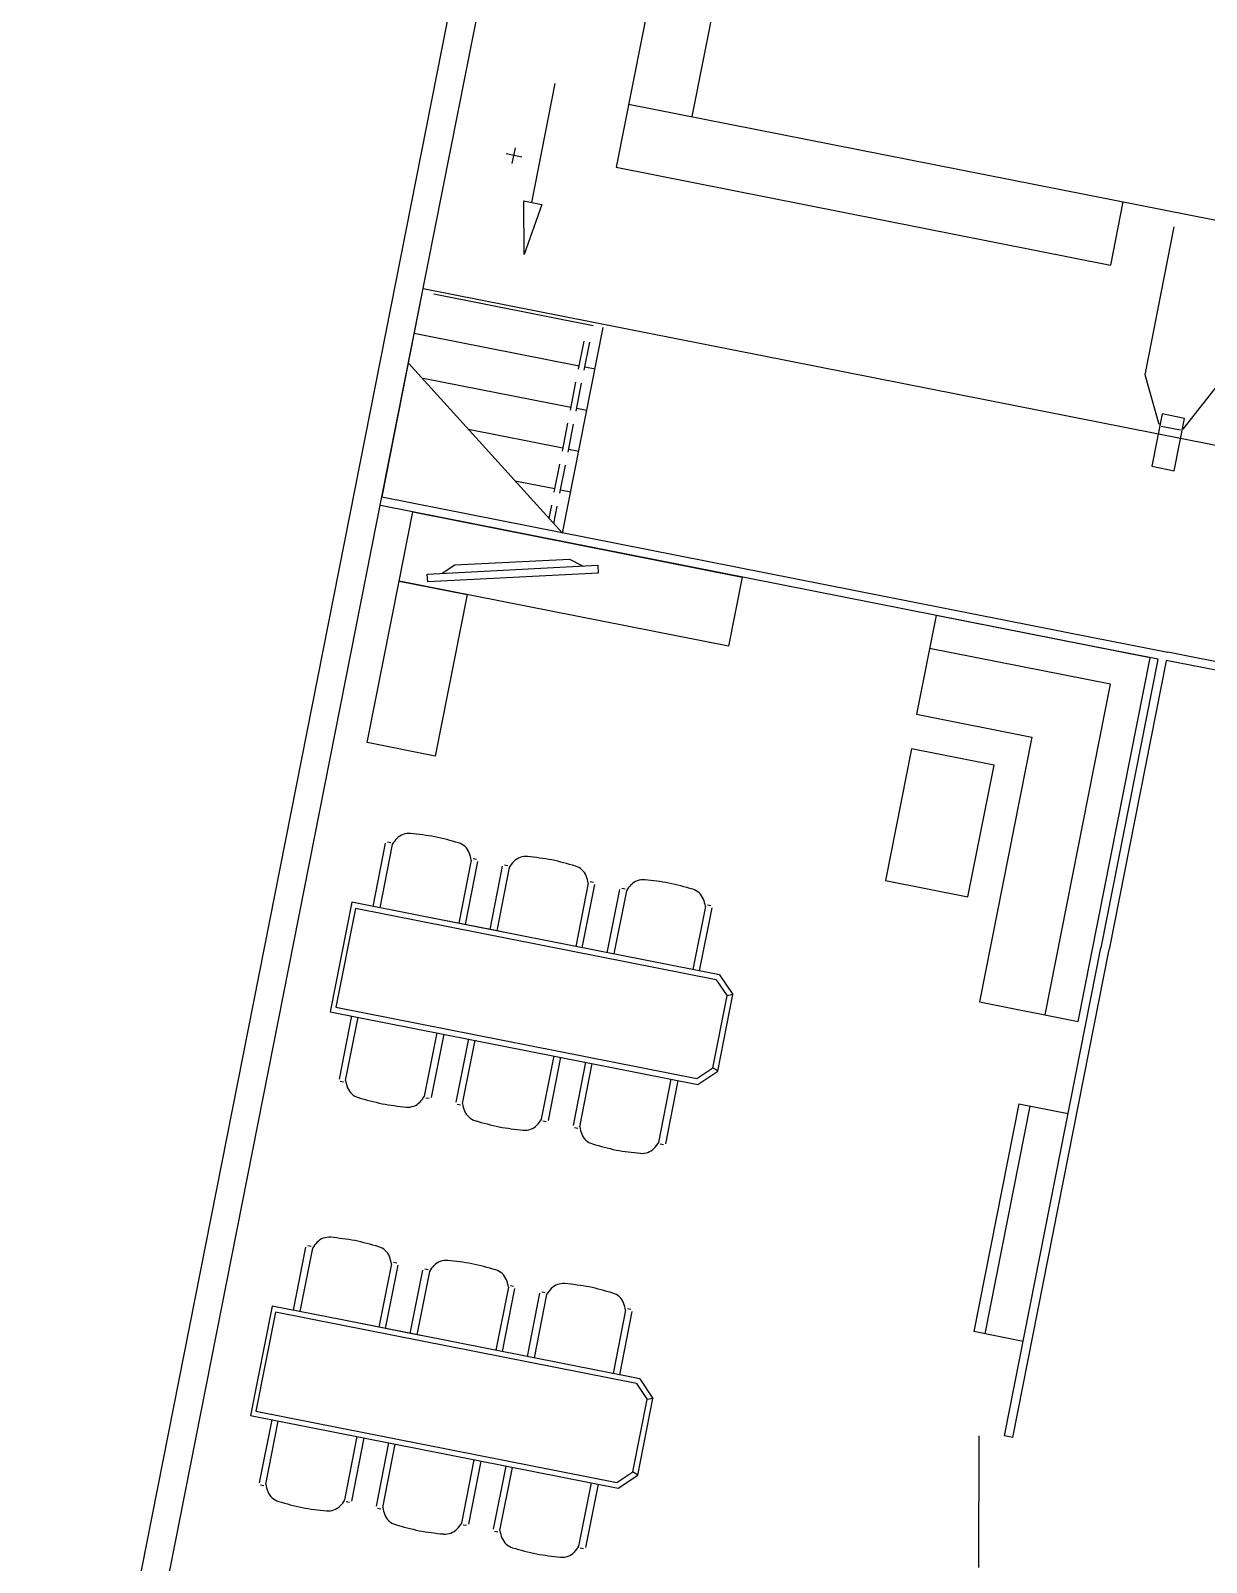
# Model space of a CAD drawing. Header units: metres. Extents: x 267365 to 277461, y 2088854 to 2108025.
# Drawn here: x 272977.82 to 273001.26, y 2096096.81 to 2096127.33 of the extents above; entities that cross this region are included whole.
import ezdxf

# ---------------------------------------------------------------- set-up
doc = ezdxf.new("R2010")
doc.units = ezdxf.units.M
doc.linetypes.add('ACAD_ISO02W100', pattern=[15, 12, -3])
doc.linetypes.add('ACAD_ISO03W100', pattern=[30, 12, -18])

msp = doc.modelspace()

# ---------------------------------------------------------------- linework, layer by layer
at = {"color": 30}
for p, q in [((272984.294, 2096118.203), (273019.286, 2096295.19)), ((272984.294, 2096118.203), (273019.286, 2096295.19)), ((272984.294, 2096118.203), (273019.286, 2096295.19)), ((272984.828, 2096118.042), (273013.54, 2096263.261)), ((272984.828, 2096118.042), (273013.54, 2096263.261)), ((272984.828, 2096118.042), (273013.54, 2096263.261)), ((272988.275, 2096126.28), (272987.807, 2096123.908)), ((272988.275, 2096126.28), (272987.807, 2096123.908)), ((272988.275, 2096126.28), (272987.807, 2096123.908)), ((272987.425, 2096124.686), (272987.487, 2096124.998)), ((272987.425, 2096124.686), (272987.487, 2096124.998)), ((272987.425, 2096124.686), (272987.487, 2096124.998)), ((272987.614, 2096124.812), (272987.301, 2096124.874)), ((272987.614, 2096124.812), (272987.301, 2096124.874)), ((272987.614, 2096124.812), (272987.301, 2096124.874)), ((272987.662, 2096122.872), (272987.652, 2096123.939)), ((272987.652, 2096123.939), (272988.016, 2096123.867)), ((272987.662, 2096122.872), (272987.652, 2096123.939)), ((272987.652, 2096123.939), (272988.016, 2096123.867)), ((272988.016, 2096123.867), (272987.662, 2096122.872)), ((272988.016, 2096123.867), (272987.662, 2096122.872)), ((272999.598, 2096123.92), (272999.349, 2096122.66)), ((272999.598, 2096123.92), (272999.349, 2096122.66)), ((272999.598, 2096123.92), (272999.349, 2096122.66)), ((273000.039, 2096120.474), (273000.621, 2096123.419)), ((273000.039, 2096120.474), (273000.621, 2096123.419)), ((273000.039, 2096120.474), (273000.621, 2096123.419)), ((272984.829, 2096118.044), (272985.636, 2096122.128)), ((272984.829, 2096118.044), (272985.636, 2096122.128)), ((272984.829, 2096118.044), (272985.636, 2096122.128)), ((272985.864, 2096122.083), (272989.034, 2096121.456)), ((272985.864, 2096122.083), (272989.034, 2096121.456)), ((272985.864, 2096122.083), (272989.034, 2096121.456)), ((272985.472, 2096121.301), (272985.701, 2096121.256)), ((272985.472, 2096121.301), (272985.701, 2096121.256)), ((272985.472, 2096121.301), (272985.701, 2096121.256)), ((272988.426, 2096117.316), (272989.239, 2096121.415)), ((272988.426, 2096117.316), (272989.239, 2096121.415)), ((272988.426, 2096117.316), (272989.239, 2096121.415)), ((272985.701, 2096121.256), (272988.759, 2096120.652)), ((272985.701, 2096121.256), (272988.759, 2096120.652)), ((272985.701, 2096121.256), (272988.759, 2096120.652)), ((272988.426, 2096117.316), (272985.355, 2096120.707)), ((272988.426, 2096117.316), (272985.355, 2096120.707)), ((272988.426, 2096117.316), (272985.355, 2096120.707)), ((272985.647, 2096120.408), (272988.593, 2096119.826)), ((272985.647, 2096120.408), (272988.593, 2096119.826)), ((272985.647, 2096120.408), (272988.593, 2096119.826)), ((272988.871, 2096120.629), (272989.074, 2096120.589)), ((272988.871, 2096120.629), (272989.074, 2096120.589)), ((272988.871, 2096120.629), (272989.074, 2096120.589)), ((273000.32, 2096119.484), (273000.039, 2096120.474)), ((273000.32, 2096119.484), (273000.039, 2096120.474)), ((273000.32, 2096119.484), (273000.039, 2096120.474)), ((273000.8, 2096119.389), (273001.436, 2096120.197)), ((273000.8, 2096119.389), (273001.436, 2096120.197)), ((273000.8, 2096119.389), (273001.436, 2096120.197)), ((272988.709, 2096119.809), (272988.912, 2096119.769)), ((272988.709, 2096119.809), (272988.912, 2096119.769)), ((272988.709, 2096119.809), (272988.912, 2096119.769)), ((273000.377, 2096119.694), (273000.17, 2096118.65)), ((273000.377, 2096119.694), (273000.17, 2096118.65)), ((273000.377, 2096119.694), (273000.17, 2096118.65)), ((273000.746, 2096119.369), (273000.362, 2096119.444)), ((273000.746, 2096119.369), (273000.362, 2096119.444)), ((273000.746, 2096119.369), (273000.362, 2096119.444)), ((273000.827, 2096119.605), (273000.377, 2096119.694)), ((273000.827, 2096119.605), (273000.377, 2096119.694)), ((273000.827, 2096119.605), (273000.377, 2096119.694)), ((273000.621, 2096118.561), (273000.827, 2096119.605)), ((273000.621, 2096118.561), (273000.827, 2096119.605)), ((273000.621, 2096118.561), (273000.827, 2096119.605)), ((272986.55, 2096119.388), (272988.434, 2096119.015)), ((272986.55, 2096119.388), (272988.434, 2096119.015)), ((272986.55, 2096119.388), (272988.434, 2096119.015)), ((272988.547, 2096118.993), (272988.75, 2096118.953)), ((272988.547, 2096118.993), (272988.75, 2096118.953)), ((272988.547, 2096118.993), (272988.75, 2096118.953)), ((273000.17, 2096118.65), (273000.621, 2096118.561)), ((273000.17, 2096118.65), (273000.621, 2096118.561)), ((273000.17, 2096118.65), (273000.621, 2096118.561)), ((272987.479, 2096118.362), (272988.275, 2096118.205)), ((272987.479, 2096118.362), (272988.275, 2096118.205)), ((272987.479, 2096118.362), (272988.275, 2096118.205)), ((272977.824, 2096085.48), (272984.294, 2096118.203)), ((272977.824, 2096085.48), (272984.294, 2096118.203)), ((272977.824, 2096085.48), (272984.294, 2096118.203)), ((272978.369, 2096085.373), (272984.828, 2096118.042)), ((272978.369, 2096085.373), (272984.828, 2096118.042)), ((272978.369, 2096085.373), (272984.828, 2096118.042)), ((272984.828, 2096118.042), (272998.972, 2096115.246)), ((272984.828, 2096118.042), (272998.972, 2096115.246)), ((272984.828, 2096118.042), (272998.972, 2096115.246)), ((272988.386, 2096118.183), (272988.59, 2096118.143)), ((272988.386, 2096118.183), (272988.59, 2096118.143)), ((272988.386, 2096118.183), (272988.59, 2096118.143)), ((272984.796, 2096117.878), (272998.94, 2096115.081)), ((272984.796, 2096117.878), (272998.94, 2096115.081)), ((272984.796, 2096117.878), (272998.94, 2096115.081)), ((272985.168, 2096116.36), (272985.44, 2096117.739)), ((272985.168, 2096116.36), (272985.44, 2096117.739)), ((272985.44, 2096117.739), (272992.005, 2096116.441)), ((272985.44, 2096117.739), (272992.005, 2096116.441)), ((272992.005, 2096116.441), (272991.732, 2096115.062)), ((272992.005, 2096116.441), (272991.732, 2096115.062)), ((272984.532, 2096113.144), (272985.168, 2096116.36)), ((272984.532, 2096113.144), (272985.168, 2096116.36)), ((272985.168, 2096116.36), (272986.526, 2096116.092)), ((272991.732, 2096115.062), (272985.168, 2096116.36)), ((272985.168, 2096116.36), (272986.526, 2096116.092)), ((272991.732, 2096115.062), (272985.168, 2096116.36)), ((272986.526, 2096116.092), (272985.89, 2096112.875)), ((272986.526, 2096116.092), (272985.89, 2096112.875)), ((272995.871, 2096115.677), (272995.482, 2096113.707)), ((272995.871, 2096115.677), (272995.482, 2096113.707)), ((272995.871, 2096115.677), (272995.482, 2096113.707)), ((273000.138, 2096114.833), (272995.871, 2096115.677)), ((273000.138, 2096114.833), (272995.871, 2096115.677)), ((273000.138, 2096114.833), (272995.871, 2096115.677)), ((272998.972, 2096115.246), (273000.493, 2096114.945)), ((272998.972, 2096115.246), (273000.493, 2096114.945)), ((272998.972, 2096115.246), (273000.493, 2096114.945)), ((272999.352, 2096114.306), (272995.741, 2096115.02)), ((272999.352, 2096114.306), (272995.741, 2096115.02)), ((272998.94, 2096115.081), (273000.297, 2096114.813)), ((272998.94, 2096115.081), (273000.297, 2096114.813)), ((272998.94, 2096115.081), (273000.297, 2096114.813)), ((273002.363, 2096114.575), (273000.493, 2096114.945)), ((273002.363, 2096114.575), (273000.493, 2096114.945)), ((273002.363, 2096114.575), (273000.493, 2096114.945)), ((272998.705, 2096107.587), (273000.138, 2096114.833)), ((272998.705, 2096107.587), (273000.138, 2096114.833)), ((272998.705, 2096107.587), (273000.138, 2096114.833)), ((273000.295, 2096114.802), (272999.159, 2096109.056)), ((273000.295, 2096114.802), (272999.159, 2096109.056)), ((273000.295, 2096114.802), (272999.159, 2096109.056)), ((273000.459, 2096114.77), (272999.323, 2096109.023)), ((273000.459, 2096114.77), (272999.323, 2096109.023)), ((273000.459, 2096114.77), (272999.323, 2096109.023)), ((273002.356, 2096114.406), (273000.461, 2096114.781)), ((273002.356, 2096114.406), (273000.461, 2096114.781)), ((273002.356, 2096114.406), (273000.461, 2096114.781)), ((272998.049, 2096107.716), (272999.352, 2096114.306)), ((272998.049, 2096107.716), (272999.352, 2096114.306)), ((272995.482, 2096113.707), (272997.779, 2096113.253)), ((272995.482, 2096113.707), (272997.779, 2096113.253)), ((272995.482, 2096113.707), (272997.779, 2096113.253)), ((272985.89, 2096112.875), (272984.532, 2096113.144)), ((272985.89, 2096112.875), (272984.532, 2096113.144)), ((272997.779, 2096113.253), (272996.736, 2096107.976)), ((272997.779, 2096113.253), (272996.736, 2096107.976)), ((272997.779, 2096113.253), (272996.736, 2096107.976)), ((272995.385, 2096113.021), (272994.866, 2096110.395)), ((272995.385, 2096113.021), (272994.866, 2096110.395)), ((272997.027, 2096112.696), (272995.385, 2096113.021)), ((272997.027, 2096112.696), (272995.385, 2096113.021)), ((272996.507, 2096110.07), (272997.027, 2096112.696)), ((272996.507, 2096110.07), (272997.027, 2096112.696)), ((272984.652, 2096109.88), (272984.901, 2096111.14)), ((272984.652, 2096109.88), (272984.901, 2096111.14)), ((272984.652, 2096109.88), (272984.901, 2096111.14)), ((272985.032, 2096111.114), (272984.783, 2096109.854)), ((272985.032, 2096111.114), (272984.783, 2096109.854)), ((272985.032, 2096111.114), (272984.783, 2096109.854)), ((272984.94, 2096111.166), (272985.006, 2096111.153)), ((272984.94, 2096111.166), (272985.006, 2096111.153)), ((272984.94, 2096111.166), (272985.006, 2096111.153)), ((272986.608, 2096110.802), (272986.359, 2096109.542)), ((272986.608, 2096110.802), (272986.359, 2096109.542)), ((272986.608, 2096110.802), (272986.359, 2096109.542)), ((272986.49, 2096109.516), (272986.739, 2096110.776)), ((272986.49, 2096109.516), (272986.739, 2096110.776)), ((272986.49, 2096109.516), (272986.739, 2096110.776)), ((272986.713, 2096110.816), (272986.647, 2096110.829)), ((272986.713, 2096110.816), (272986.647, 2096110.829)), ((272986.713, 2096110.816), (272986.647, 2096110.829)), ((272986.983, 2096109.419), (272987.232, 2096110.679)), ((272986.983, 2096109.419), (272987.232, 2096110.679)), ((272986.983, 2096109.419), (272987.232, 2096110.679)), ((272987.363, 2096110.653), (272987.114, 2096109.393)), ((272987.363, 2096110.653), (272987.114, 2096109.393)), ((272987.363, 2096110.653), (272987.114, 2096109.393)), ((272987.271, 2096110.705), (272987.337, 2096110.692)), ((272987.271, 2096110.705), (272987.337, 2096110.692)), ((272987.271, 2096110.705), (272987.337, 2096110.692)), ((272988.939, 2096110.341), (272988.689, 2096109.081)), ((272988.939, 2096110.341), (272988.689, 2096109.081)), ((272988.939, 2096110.341), (272988.689, 2096109.081)), ((272988.821, 2096109.055), (272989.07, 2096110.315)), ((272988.821, 2096109.055), (272989.07, 2096110.315)), ((272988.821, 2096109.055), (272989.07, 2096110.315)), ((272989.044, 2096110.355), (272988.978, 2096110.368)), ((272989.044, 2096110.355), (272988.978, 2096110.368)), ((272989.044, 2096110.355), (272988.978, 2096110.368)), ((272994.866, 2096110.395), (272996.507, 2096110.07)), ((272994.866, 2096110.395), (272996.507, 2096110.07)), ((272989.319, 2096108.957), (272989.568, 2096110.217)), ((272989.319, 2096108.957), (272989.568, 2096110.217)), ((272989.319, 2096108.957), (272989.568, 2096110.217)), ((272989.699, 2096110.191), (272989.45, 2096108.931)), ((272989.699, 2096110.191), (272989.45, 2096108.931)), ((272989.699, 2096110.191), (272989.45, 2096108.931)), ((272989.607, 2096110.243), (272989.673, 2096110.23)), ((272989.607, 2096110.243), (272989.673, 2096110.23)), ((272989.607, 2096110.243), (272989.673, 2096110.23)), ((272984.23, 2096109.963), (272983.798, 2096107.781)), ((272984.23, 2096109.963), (272983.798, 2096107.781)), ((272984.23, 2096109.963), (272983.798, 2096107.781)), ((272984.297, 2096109.839), (272983.907, 2096107.87)), ((272984.297, 2096109.839), (272983.907, 2096107.87)), ((272984.297, 2096109.839), (272983.907, 2096107.87)), ((272985.628, 2096109.687), (272984.23, 2096109.963)), ((272985.628, 2096109.687), (272984.23, 2096109.963)), ((272985.628, 2096109.687), (272984.23, 2096109.963)), ((272985.607, 2096109.58), (272984.297, 2096109.839)), ((272985.607, 2096109.58), (272984.297, 2096109.839)), ((272985.607, 2096109.58), (272984.297, 2096109.839)), ((272987.057, 2096109.404), (272985.628, 2096109.687)), ((272987.221, 2096109.372), (272985.628, 2096109.687)), ((272987.057, 2096109.404), (272985.628, 2096109.687)), ((272991.557, 2096108.514), (272985.628, 2096109.687)), ((272987.057, 2096109.404), (272985.628, 2096109.687)), ((272987.221, 2096109.372), (272985.628, 2096109.687)), ((272987.057, 2096109.404), (272985.628, 2096109.687)), ((272991.557, 2096108.514), (272985.628, 2096109.687)), ((272987.057, 2096109.404), (272985.628, 2096109.687)), ((272987.221, 2096109.372), (272985.628, 2096109.687)), ((272987.057, 2096109.404), (272985.628, 2096109.687)), ((272991.557, 2096108.514), (272985.628, 2096109.687)), ((272991.275, 2096109.88), (272991.025, 2096108.619)), ((272991.275, 2096109.88), (272991.025, 2096108.619)), ((272991.275, 2096109.88), (272991.025, 2096108.619)), ((272991.157, 2096108.594), (272991.406, 2096109.854)), ((272991.157, 2096108.594), (272991.406, 2096109.854)), ((272991.157, 2096108.594), (272991.406, 2096109.854)), ((272991.38, 2096109.893), (272991.314, 2096109.906)), ((272991.38, 2096109.893), (272991.314, 2096109.906)), ((272991.38, 2096109.893), (272991.314, 2096109.906)), ((272991.492, 2096108.417), (272985.607, 2096109.58)), ((272991.492, 2096108.417), (272985.607, 2096109.58)), ((272991.492, 2096108.417), (272985.607, 2096109.58)), ((272997.236, 2096099.332), (272999.159, 2096109.056)), ((272997.236, 2096099.332), (272999.159, 2096109.056)), ((272997.236, 2096099.332), (272999.159, 2096109.056)), ((272997.4, 2096099.299), (272999.323, 2096109.023)), ((272997.4, 2096099.299), (272999.323, 2096109.023)), ((272997.4, 2096099.299), (272999.323, 2096109.023)), ((272991.557, 2096108.514), (272991.82, 2096108.121)), ((272991.557, 2096108.514), (272991.82, 2096108.121)), ((272991.557, 2096108.514), (272991.82, 2096108.121)), ((272991.492, 2096108.417), (272991.705, 2096108.098)), ((272991.492, 2096108.417), (272991.705, 2096108.098)), ((272991.492, 2096108.417), (272991.705, 2096108.098)), ((272983.907, 2096107.87), (272991.103, 2096106.447)), ((272983.907, 2096107.87), (272991.103, 2096106.447)), ((272983.907, 2096107.87), (272991.103, 2096106.447)), ((272991.421, 2096106.661), (272991.705, 2096108.098)), ((272991.421, 2096106.661), (272991.705, 2096108.098)), ((272991.421, 2096106.661), (272991.705, 2096108.098)), ((272991.519, 2096106.596), (272991.82, 2096108.121)), ((272991.519, 2096106.596), (272991.82, 2096108.121)), ((272991.519, 2096106.596), (272991.82, 2096108.121)), ((272991.519, 2096106.596), (272991.82, 2096108.121)), ((272991.519, 2096106.596), (272991.82, 2096108.121)), ((272991.519, 2096106.596), (272991.82, 2096108.121)), ((272991.82, 2096108.121), (272991.705, 2096108.098)), ((272991.82, 2096108.121), (272991.705, 2096108.098)), ((272991.82, 2096108.121), (272991.705, 2096108.098)), ((272996.736, 2096107.976), (272998.705, 2096107.587)), ((272996.736, 2096107.976), (272998.705, 2096107.587)), ((272996.736, 2096107.976), (272998.705, 2096107.587)), ((272983.798, 2096107.781), (272991.126, 2096106.332)), ((272983.798, 2096107.781), (272991.126, 2096106.332)), ((272983.798, 2096107.781), (272991.126, 2096106.332)), ((272984.22, 2096107.698), (272983.971, 2096106.437)), ((272984.22, 2096107.698), (272983.971, 2096106.437)), ((272984.22, 2096107.698), (272983.971, 2096106.437)), ((272984.102, 2096106.411), (272984.352, 2096107.672)), ((272984.102, 2096106.411), (272984.352, 2096107.672)), ((272984.102, 2096106.411), (272984.352, 2096107.672)), ((272985.678, 2096106.1), (272985.927, 2096107.36)), ((272985.678, 2096106.1), (272985.927, 2096107.36)), ((272985.678, 2096106.1), (272985.927, 2096107.36)), ((272986.058, 2096107.334), (272985.809, 2096106.074)), ((272986.058, 2096107.334), (272985.809, 2096106.074)), ((272986.058, 2096107.334), (272985.809, 2096106.074)), ((272986.551, 2096107.237), (272986.302, 2096105.977)), ((272986.551, 2096107.237), (272986.302, 2096105.977)), ((272986.551, 2096107.237), (272986.302, 2096105.977)), ((272986.433, 2096105.951), (272986.683, 2096107.211)), ((272986.433, 2096105.951), (272986.683, 2096107.211)), ((272986.433, 2096105.951), (272986.683, 2096107.211)), ((272988.009, 2096105.639), (272988.258, 2096106.899)), ((272988.009, 2096105.639), (272988.258, 2096106.899)), ((272988.009, 2096105.639), (272988.258, 2096106.899)), ((272988.389, 2096106.873), (272988.14, 2096105.613)), ((272988.389, 2096106.873), (272988.14, 2096105.613)), ((272988.389, 2096106.873), (272988.14, 2096105.613)), ((272988.887, 2096106.775), (272988.638, 2096105.515)), ((272988.887, 2096106.775), (272988.638, 2096105.515)), ((272988.887, 2096106.775), (272988.638, 2096105.515)), ((272988.769, 2096105.489), (272989.019, 2096106.749)), ((272988.769, 2096105.489), (272989.019, 2096106.749)), ((272988.769, 2096105.489), (272989.019, 2096106.749)), ((272991.103, 2096106.447), (272991.421, 2096106.661)), ((272991.103, 2096106.447), (272991.421, 2096106.661)), ((272991.103, 2096106.447), (272991.421, 2096106.661)), ((272991.519, 2096106.596), (272991.421, 2096106.661)), ((272991.519, 2096106.596), (272991.421, 2096106.661)), ((272991.519, 2096106.596), (272991.421, 2096106.661)), ((272983.997, 2096106.398), (272984.063, 2096106.385)), ((272983.997, 2096106.398), (272984.063, 2096106.385)), ((272983.997, 2096106.398), (272984.063, 2096106.385)), ((272990.345, 2096105.177), (272990.594, 2096106.437)), ((272990.345, 2096105.177), (272990.594, 2096106.437)), ((272990.345, 2096105.177), (272990.594, 2096106.437)), ((272990.725, 2096106.411), (272990.476, 2096105.151)), ((272990.725, 2096106.411), (272990.476, 2096105.151)), ((272990.725, 2096106.411), (272990.476, 2096105.151)), ((272991.126, 2096106.332), (272991.519, 2096106.596)), ((272991.126, 2096106.332), (272991.519, 2096106.596)), ((272991.126, 2096106.332), (272991.519, 2096106.596)), ((272985.77, 2096106.048), (272985.704, 2096106.061)), ((272985.77, 2096106.048), (272985.704, 2096106.061)), ((272985.77, 2096106.048), (272985.704, 2096106.061)), ((272986.328, 2096105.937), (272986.394, 2096105.924)), ((272986.328, 2096105.937), (272986.394, 2096105.924)), ((272986.328, 2096105.937), (272986.394, 2096105.924)), ((272997.52, 2096105.944), (272996.623, 2096101.406)), ((272997.52, 2096105.944), (272996.623, 2096101.406)), ((272997.52, 2096105.944), (272996.623, 2096101.406)), ((272997.52, 2096105.944), (272998.505, 2096105.75)), ((272997.52, 2096105.944), (272998.505, 2096105.75)), ((272997.52, 2096105.944), (272998.505, 2096105.75)), ((272988.101, 2096105.587), (272988.035, 2096105.6)), ((272988.101, 2096105.587), (272988.035, 2096105.6)), ((272988.101, 2096105.587), (272988.035, 2096105.6)), ((272988.664, 2096105.475), (272988.73, 2096105.462)), ((272988.664, 2096105.475), (272988.73, 2096105.462)), ((272988.664, 2096105.475), (272988.73, 2096105.462)), ((272990.437, 2096105.125), (272990.371, 2096105.138)), ((272990.437, 2096105.125), (272990.371, 2096105.138)), ((272990.437, 2096105.125), (272990.371, 2096105.138)), ((272983.061, 2096101.832), (272983.31, 2096103.092)), ((272983.061, 2096101.832), (272983.31, 2096103.092)), ((272983.061, 2096101.832), (272983.31, 2096103.092)), ((272983.441, 2096103.066), (272983.192, 2096101.806)), ((272983.441, 2096103.066), (272983.192, 2096101.806)), ((272983.441, 2096103.066), (272983.192, 2096101.806)), ((272983.349, 2096103.119), (272983.415, 2096103.106)), ((272983.349, 2096103.119), (272983.415, 2096103.106)), ((272983.349, 2096103.119), (272983.415, 2096103.106)), ((272985.017, 2096102.755), (272984.767, 2096101.495)), ((272985.017, 2096102.755), (272984.767, 2096101.495)), ((272985.017, 2096102.755), (272984.767, 2096101.495)), ((272984.899, 2096101.469), (272985.148, 2096102.729)), ((272984.899, 2096101.469), (272985.148, 2096102.729)), ((272984.899, 2096101.469), (272985.148, 2096102.729)), ((272985.122, 2096102.768), (272985.056, 2096102.781)), ((272985.122, 2096102.768), (272985.056, 2096102.781)), ((272985.122, 2096102.768), (272985.056, 2096102.781)), ((272985.68, 2096102.658), (272985.746, 2096102.645)), ((272985.68, 2096102.658), (272985.746, 2096102.645)), ((272985.68, 2096102.658), (272985.746, 2096102.645)), ((272985.392, 2096101.371), (272985.641, 2096102.631)), ((272985.392, 2096101.371), (272985.641, 2096102.631)), ((272985.392, 2096101.371), (272985.641, 2096102.631)), ((272985.772, 2096102.605), (272985.523, 2096101.345)), ((272985.772, 2096102.605), (272985.523, 2096101.345)), ((272985.772, 2096102.605), (272985.523, 2096101.345)), ((272987.348, 2096102.294), (272987.098, 2096101.034)), ((272987.348, 2096102.294), (272987.098, 2096101.034)), ((272987.348, 2096102.294), (272987.098, 2096101.034)), ((272987.23, 2096101.008), (272987.479, 2096102.268)), ((272987.23, 2096101.008), (272987.479, 2096102.268)), ((272987.23, 2096101.008), (272987.479, 2096102.268)), ((272987.452, 2096102.307), (272987.387, 2096102.32)), ((272987.452, 2096102.307), (272987.387, 2096102.32)), ((272987.452, 2096102.307), (272987.387, 2096102.32)), ((272987.728, 2096100.909), (272987.977, 2096102.17)), ((272987.728, 2096100.909), (272987.977, 2096102.17)), ((272987.728, 2096100.909), (272987.977, 2096102.17)), ((272988.108, 2096102.144), (272987.859, 2096100.883)), ((272988.108, 2096102.144), (272987.859, 2096100.883)), ((272988.108, 2096102.144), (272987.859, 2096100.883)), ((272988.016, 2096102.196), (272988.082, 2096102.183)), ((272988.016, 2096102.196), (272988.082, 2096102.183)), ((272988.016, 2096102.196), (272988.082, 2096102.183)), ((272982.638, 2096101.916), (272982.207, 2096099.733)), ((272982.638, 2096101.916), (272982.207, 2096099.733)), ((272982.638, 2096101.916), (272982.207, 2096099.733)), ((272982.706, 2096101.792), (272982.316, 2096099.822)), ((272982.706, 2096101.792), (272982.316, 2096099.822)), ((272982.706, 2096101.792), (272982.316, 2096099.822)), ((272984.037, 2096101.639), (272982.638, 2096101.916)), ((272984.037, 2096101.639), (272982.638, 2096101.916)), ((272984.037, 2096101.639), (272982.638, 2096101.916)), ((272984.016, 2096101.533), (272982.706, 2096101.792)), ((272984.016, 2096101.533), (272982.706, 2096101.792)), ((272984.016, 2096101.533), (272982.706, 2096101.792)), ((272989.684, 2096101.832), (272989.434, 2096100.572)), ((272989.684, 2096101.832), (272989.434, 2096100.572)), ((272989.684, 2096101.832), (272989.434, 2096100.572)), ((272989.566, 2096100.546), (272989.815, 2096101.806)), ((272989.566, 2096100.546), (272989.815, 2096101.806)), ((272989.566, 2096100.546), (272989.815, 2096101.806)), ((272989.789, 2096101.845), (272989.723, 2096101.858)), ((272989.789, 2096101.845), (272989.723, 2096101.858)), ((272989.789, 2096101.845), (272989.723, 2096101.858)), ((272989.901, 2096100.369), (272984.016, 2096101.533)), ((272989.901, 2096100.369), (272984.016, 2096101.533)), ((272989.901, 2096100.369), (272984.016, 2096101.533)), ((272985.466, 2096101.357), (272984.037, 2096101.639)), ((272985.63, 2096101.324), (272984.037, 2096101.639)), ((272985.466, 2096101.357), (272984.037, 2096101.639)), ((272989.966, 2096100.467), (272984.037, 2096101.639)), ((272985.466, 2096101.357), (272984.037, 2096101.639)), ((272985.63, 2096101.324), (272984.037, 2096101.639)), ((272985.466, 2096101.357), (272984.037, 2096101.639)), ((272989.966, 2096100.467), (272984.037, 2096101.639)), ((272985.466, 2096101.357), (272984.037, 2096101.639)), ((272985.63, 2096101.324), (272984.037, 2096101.639)), ((272985.466, 2096101.357), (272984.037, 2096101.639)), ((272989.966, 2096100.467), (272984.037, 2096101.639)), ((272997.608, 2096101.211), (272996.623, 2096101.406)), ((272997.608, 2096101.211), (272996.623, 2096101.406)), ((272997.608, 2096101.211), (272996.623, 2096101.406)), ((272989.901, 2096100.369), (272990.114, 2096100.051)), ((272989.901, 2096100.369), (272990.114, 2096100.051)), ((272989.901, 2096100.369), (272990.114, 2096100.051)), ((272989.966, 2096100.467), (272990.229, 2096100.074)), ((272989.966, 2096100.467), (272990.229, 2096100.074)), ((272989.966, 2096100.467), (272990.229, 2096100.074)), ((272989.83, 2096098.613), (272990.114, 2096100.051)), ((272989.83, 2096098.613), (272990.114, 2096100.051)), ((272989.83, 2096098.613), (272990.114, 2096100.051)), ((272989.928, 2096098.548), (272990.229, 2096100.074)), ((272989.928, 2096098.548), (272990.229, 2096100.074)), ((272989.928, 2096098.548), (272990.229, 2096100.074)), ((272989.928, 2096098.548), (272990.229, 2096100.074)), ((272989.928, 2096098.548), (272990.229, 2096100.074)), ((272989.928, 2096098.548), (272990.229, 2096100.074)), ((272990.229, 2096100.074), (272990.114, 2096100.051)), ((272990.229, 2096100.074), (272990.114, 2096100.051)), ((272990.229, 2096100.074), (272990.114, 2096100.051)), ((272982.207, 2096099.733), (272989.535, 2096098.285)), ((272982.207, 2096099.733), (272989.535, 2096098.285)), ((272982.207, 2096099.733), (272989.535, 2096098.285)), ((272982.316, 2096099.822), (272989.511, 2096098.4)), ((272982.316, 2096099.822), (272989.511, 2096098.4)), ((272982.316, 2096099.822), (272989.511, 2096098.4)), ((272982.629, 2096099.65), (272982.38, 2096098.39)), ((272982.629, 2096099.65), (272982.38, 2096098.39)), ((272982.629, 2096099.65), (272982.38, 2096098.39)), ((272982.511, 2096098.364), (272982.76, 2096099.624)), ((272982.511, 2096098.364), (272982.76, 2096099.624)), ((272982.511, 2096098.364), (272982.76, 2096099.624)), ((272984.087, 2096098.052), (272984.336, 2096099.313)), ((272984.087, 2096098.052), (272984.336, 2096099.313)), ((272984.087, 2096098.052), (272984.336, 2096099.313)), ((272996.722, 2096096.705), (272996.73, 2096099.332)), ((272996.722, 2096096.705), (272996.73, 2096099.332)), ((272996.722, 2096096.705), (272996.73, 2096099.332)), ((272997.4, 2096099.299), (272997.236, 2096099.332)), ((272997.4, 2096099.299), (272997.236, 2096099.332)), ((272997.4, 2096099.299), (272997.236, 2096099.332)), ((272984.467, 2096099.287), (272984.218, 2096098.027)), ((272984.467, 2096099.287), (272984.218, 2096098.027)), ((272984.467, 2096099.287), (272984.218, 2096098.027)), ((272984.96, 2096099.189), (272984.711, 2096097.929)), ((272984.96, 2096099.189), (272984.711, 2096097.929)), ((272984.96, 2096099.189), (272984.711, 2096097.929)), ((272984.842, 2096097.903), (272985.091, 2096099.163)), ((272984.842, 2096097.903), (272985.091, 2096099.163)), ((272984.842, 2096097.903), (272985.091, 2096099.163)), ((272986.418, 2096097.592), (272986.667, 2096098.852)), ((272986.418, 2096097.592), (272986.667, 2096098.852)), ((272986.418, 2096097.592), (272986.667, 2096098.852)), ((272986.798, 2096098.826), (272986.549, 2096097.566)), ((272986.798, 2096098.826), (272986.549, 2096097.566)), ((272986.798, 2096098.826), (272986.549, 2096097.566)), ((272987.296, 2096098.727), (272987.047, 2096097.467)), ((272987.296, 2096098.727), (272987.047, 2096097.467)), ((272987.296, 2096098.727), (272987.047, 2096097.467)), ((272987.178, 2096097.441), (272987.427, 2096098.701)), ((272987.178, 2096097.441), (272987.427, 2096098.701)), ((272987.178, 2096097.441), (272987.427, 2096098.701)), ((272988.754, 2096097.13), (272989.003, 2096098.39)), ((272988.754, 2096097.13), (272989.003, 2096098.39)), ((272988.754, 2096097.13), (272989.003, 2096098.39)), ((272989.511, 2096098.4), (272989.83, 2096098.613)), ((272989.511, 2096098.4), (272989.83, 2096098.613)), ((272989.511, 2096098.4), (272989.83, 2096098.613)), ((272989.535, 2096098.285), (272989.928, 2096098.548)), ((272989.535, 2096098.285), (272989.928, 2096098.548)), ((272989.535, 2096098.285), (272989.928, 2096098.548)), ((272989.928, 2096098.548), (272989.83, 2096098.613)), ((272989.928, 2096098.548), (272989.83, 2096098.613)), ((272989.928, 2096098.548), (272989.83, 2096098.613)), ((272982.406, 2096098.351), (272982.472, 2096098.338)), ((272982.406, 2096098.351), (272982.472, 2096098.338)), ((272982.406, 2096098.351), (272982.472, 2096098.338)), ((272989.134, 2096098.364), (272988.885, 2096097.104)), ((272989.134, 2096098.364), (272988.885, 2096097.104)), ((272989.134, 2096098.364), (272988.885, 2096097.104)), ((272984.179, 2096098), (272984.113, 2096098.013)), ((272984.179, 2096098), (272984.113, 2096098.013)), ((272984.179, 2096098), (272984.113, 2096098.013)), ((272984.737, 2096097.89), (272984.803, 2096097.877)), ((272984.737, 2096097.89), (272984.803, 2096097.877)), ((272984.737, 2096097.89), (272984.803, 2096097.877)), ((272986.51, 2096097.539), (272986.444, 2096097.552)), ((272986.51, 2096097.539), (272986.444, 2096097.552)), ((272986.51, 2096097.539), (272986.444, 2096097.552)), ((272987.073, 2096097.428), (272987.139, 2096097.415)), ((272987.073, 2096097.428), (272987.139, 2096097.415)), ((272987.073, 2096097.428), (272987.139, 2096097.415)), ((272988.846, 2096097.077), (272988.78, 2096097.09)), ((272988.846, 2096097.077), (272988.78, 2096097.09)), ((272988.846, 2096097.077), (272988.78, 2096097.09))]:
    msp.add_line(p, q, dxfattribs=at)
at = {"color": 30, "ltscale": 100}
for p, q in [((273007.507, 2096215.716), (272989.494, 2096124.608)), ((273007.507, 2096215.716), (272989.494, 2096124.608)), ((273007.507, 2096215.716), (272989.494, 2096124.608)), ((273008.518, 2096214.206), (272991.004, 2096125.619)), ((273008.518, 2096214.206), (272991.004, 2096125.619)), ((273008.518, 2096214.206), (272991.004, 2096125.619)), ((272989.743, 2096125.869), (273038.358, 2096116.257)), ((272989.743, 2096125.869), (273038.358, 2096116.257)), ((272989.743, 2096125.869), (273038.358, 2096116.257)), ((272989.494, 2096124.608), (272999.349, 2096122.66)), ((272989.494, 2096124.608), (272999.349, 2096122.66)), ((272989.494, 2096124.608), (272999.349, 2096122.66))]:
    msp.add_line(p, q, dxfattribs=at)
at = {"color": 30, "linetype": 'ACAD_ISO02W100', "ltscale": 60}
msp.add_line((273040.745, 2096111.295), (272985.648, 2096122.188), dxfattribs=at)
msp.add_line((273040.745, 2096111.295), (272985.648, 2096122.188), dxfattribs=at)
msp.add_line((273040.745, 2096111.295), (272985.648, 2096122.188), dxfattribs=at)
at = {"color": 30, "linetype": 'Continuous'}
for p, q in [((272988.745, 2096120.588), (272988.855, 2096121.144)), ((272988.745, 2096120.588), (272988.855, 2096121.144)), ((272988.745, 2096120.588), (272988.855, 2096121.144)), ((272988.745, 2096120.588), (272988.855, 2096121.144)), ((272988.745, 2096120.588), (272988.855, 2096121.144)), ((272988.745, 2096120.588), (272988.855, 2096121.144)), ((272988.857, 2096120.565), (272988.968, 2096121.124)), ((272988.857, 2096120.565), (272988.968, 2096121.124)), ((272988.857, 2096120.565), (272988.968, 2096121.124)), ((272988.857, 2096120.565), (272988.968, 2096121.124)), ((272988.857, 2096120.565), (272988.968, 2096121.124)), ((272988.857, 2096120.565), (272988.968, 2096121.124)), ((272988.584, 2096119.77), (272988.694, 2096120.327)), ((272988.584, 2096119.77), (272988.694, 2096120.327)), ((272988.584, 2096119.77), (272988.694, 2096120.327)), ((272988.584, 2096119.77), (272988.694, 2096120.327)), ((272988.584, 2096119.77), (272988.694, 2096120.327)), ((272988.584, 2096119.77), (272988.694, 2096120.327)), ((272988.696, 2096119.747), (272988.807, 2096120.306)), ((272988.696, 2096119.747), (272988.807, 2096120.306)), ((272988.696, 2096119.747), (272988.807, 2096120.306)), ((272988.696, 2096119.747), (272988.807, 2096120.306)), ((272988.696, 2096119.747), (272988.807, 2096120.306)), ((272988.696, 2096119.747), (272988.807, 2096120.306)), ((272988.424, 2096118.952), (272988.534, 2096119.509)), ((272988.424, 2096118.952), (272988.534, 2096119.509)), ((272988.424, 2096118.952), (272988.534, 2096119.509)), ((272988.536, 2096118.93), (272988.646, 2096119.488)), ((272988.536, 2096118.93), (272988.646, 2096119.488)), ((272988.536, 2096118.93), (272988.646, 2096119.488)), ((272988.262, 2096118.137), (272988.372, 2096118.693)), ((272988.262, 2096118.137), (272988.372, 2096118.693)), ((272988.262, 2096118.137), (272988.372, 2096118.693)), ((272988.374, 2096118.114), (272988.484, 2096118.673)), ((272988.374, 2096118.114), (272988.484, 2096118.673)), ((272988.374, 2096118.114), (272988.484, 2096118.673)), ((272988.159, 2096117.612), (272988.211, 2096117.876)), ((272988.159, 2096117.612), (272988.211, 2096117.876)), ((272988.159, 2096117.612), (272988.211, 2096117.876)), ((272988.253, 2096117.508), (272988.322, 2096117.857)), ((272988.253, 2096117.508), (272988.322, 2096117.857)), ((272988.253, 2096117.508), (272988.322, 2096117.857))]:
    msp.add_line(p, q, dxfattribs=at)
at = {"color": 30, "ltscale": 2}
for p, q in [((272986.28, 2096116.684), (272988.567, 2096116.801)), ((272986.28, 2096116.684), (272988.567, 2096116.801)), ((272986.28, 2096116.684), (272988.567, 2096116.801)), ((272988.567, 2096116.801), (272988.838, 2096116.661)), ((272988.567, 2096116.801), (272988.838, 2096116.661)), ((272988.567, 2096116.801), (272988.838, 2096116.661)), ((272985.731, 2096116.503), (272989.132, 2096116.676)), ((272985.731, 2096116.503), (272989.132, 2096116.676)), ((272985.731, 2096116.503), (272989.132, 2096116.676)), ((272985.739, 2096116.349), (272985.731, 2096116.503)), ((272985.739, 2096116.349), (272985.731, 2096116.503)), ((272985.739, 2096116.349), (272985.731, 2096116.503)), ((272989.14, 2096116.523), (272985.739, 2096116.349)), ((272989.14, 2096116.523), (272985.739, 2096116.349)), ((272989.14, 2096116.523), (272985.739, 2096116.349)), ((272986.025, 2096116.518), (272986.28, 2096116.684)), ((272986.025, 2096116.518), (272986.28, 2096116.684)), ((272986.025, 2096116.518), (272986.28, 2096116.684)), ((272989.132, 2096116.676), (272989.14, 2096116.523)), ((272989.132, 2096116.676), (272989.14, 2096116.523)), ((272989.132, 2096116.676), (272989.14, 2096116.523))]:
    msp.add_line(p, q, dxfattribs=at)
at = {"color": 30, "linetype": 'ACAD_ISO03W100', "ltscale": 5}
msp.add_line((272997.742, 2096105.9), (272996.845, 2096101.362), dxfattribs=at)
msp.add_line((272997.742, 2096105.9), (272996.845, 2096101.362), dxfattribs=at)
msp.add_line((272997.742, 2096105.9), (272996.845, 2096101.362), dxfattribs=at)
at = {"color": 30}
for centre, radius, start, end in [((272985.62, 2096110.751), 0.691, 135.847, 148.3593), ((272985.62, 2096110.751), 0.691, 135.847, 148.3593), ((272985.365, 2096110.999), 0.335, 84.4379, 135.847), ((272985.365, 2096110.999), 0.335, 84.4379, 135.847), ((272984.78, 2096104.995), 6.367, 80.0428, 84.4379), ((272984.78, 2096104.995), 6.367, 80.0428, 84.4379), ((272984.513, 2096105.048), 6.367, 73.1946, 77.5897), ((272984.513, 2096105.048), 6.367, 73.1946, 77.5897), ((272986.257, 2096110.823), 0.335, 21.7854, 73.1946), ((272986.257, 2096110.823), 0.335, 21.7854, 73.1946), ((272985.926, 2096110.691), 0.691, 9.2731, 21.7854), ((272985.926, 2096110.691), 0.691, 9.2731, 21.7854), ((272987.951, 2096110.291), 0.691, 135.847, 148.3593), ((272987.951, 2096110.291), 0.691, 135.847, 148.3593), ((272987.696, 2096110.539), 0.335, 84.4379, 135.847), ((272987.696, 2096110.539), 0.335, 84.4379, 135.847), ((272987.111, 2096104.534), 6.367, 80.0428, 84.4379), ((272987.111, 2096104.534), 6.367, 80.0428, 84.4379), ((272986.843, 2096104.587), 6.367, 73.1946, 77.5897), ((272986.843, 2096104.587), 6.367, 73.1946, 77.5897), ((272988.588, 2096110.362), 0.335, 21.7854, 73.1946), ((272988.588, 2096110.362), 0.335, 21.7854, 73.1946), ((272988.257, 2096110.23), 0.691, 9.2731, 21.7854), ((272988.257, 2096110.23), 0.691, 9.2731, 21.7854), ((272990.287, 2096109.829), 0.691, 135.847, 148.3593), ((272990.287, 2096109.829), 0.691, 135.847, 148.3593), ((272990.032, 2096110.077), 0.335, 84.4379, 135.847), ((272990.032, 2096110.077), 0.335, 84.4379, 135.847), ((272989.447, 2096104.073), 6.367, 80.0428, 84.4379), ((272989.447, 2096104.073), 6.367, 80.0428, 84.4379), ((272989.179, 2096104.125), 6.367, 73.1946, 77.5897), ((272989.179, 2096104.125), 6.367, 73.1946, 77.5897), ((272990.924, 2096109.9), 0.335, 21.7854, 73.1946), ((272990.924, 2096109.9), 0.335, 21.7854, 73.1946), ((272990.593, 2096109.768), 0.691, 9.2731, 21.7854), ((272990.593, 2096109.768), 0.691, 9.2731, 21.7854), ((272984.784, 2096106.523), 0.691, 189.2731, 201.7854), ((272984.784, 2096106.523), 0.691, 189.2731, 201.7854), ((272984.453, 2096106.391), 0.335, 201.7854, 253.1946), ((272984.453, 2096106.391), 0.335, 201.7854, 253.1946), ((272986.198, 2096112.166), 6.367, 253.1946, 257.5897), ((272986.198, 2096112.166), 6.367, 253.1946, 257.5897), ((272985.09, 2096106.462), 0.691, 315.847, 328.3593), ((272985.09, 2096106.462), 0.691, 315.847, 328.3593), ((272985.93, 2096112.218), 6.367, 260.0428, 264.4379), ((272985.93, 2096112.218), 6.367, 260.0428, 264.4379), ((272985.345, 2096106.214), 0.335, 264.4379, 315.847), ((272985.345, 2096106.214), 0.335, 264.4379, 315.847), ((272987.115, 2096106.062), 0.691, 189.2731, 201.7854), ((272987.115, 2096106.062), 0.691, 189.2731, 201.7854), ((272986.784, 2096105.93), 0.335, 201.7854, 253.1946), ((272986.784, 2096105.93), 0.335, 201.7854, 253.1946), ((272988.529, 2096111.705), 6.367, 253.1946, 257.5897), ((272988.529, 2096111.705), 6.367, 253.1946, 257.5897), ((272988.261, 2096111.758), 6.367, 260.0428, 264.4379), ((272988.261, 2096111.758), 6.367, 260.0428, 264.4379), ((272987.676, 2096105.753), 0.335, 264.4379, 315.847), ((272987.676, 2096105.753), 0.335, 264.4379, 315.847), ((272987.421, 2096106.001), 0.691, 315.847, 328.3593), ((272987.421, 2096106.001), 0.691, 315.847, 328.3593), ((272989.451, 2096105.6), 0.691, 189.2731, 201.7854), ((272989.451, 2096105.6), 0.691, 189.2731, 201.7854), ((272989.12, 2096105.468), 0.335, 201.7854, 253.1946), ((272989.12, 2096105.468), 0.335, 201.7854, 253.1946), ((272990.865, 2096111.243), 6.367, 253.1946, 257.5897), ((272990.865, 2096111.243), 6.367, 253.1946, 257.5897), ((272989.757, 2096105.54), 0.691, 315.847, 328.3593), ((272989.757, 2096105.54), 0.691, 315.847, 328.3593), ((272990.597, 2096111.296), 6.367, 260.0428, 264.4379), ((272990.597, 2096111.296), 6.367, 260.0428, 264.4379), ((272990.012, 2096105.292), 0.335, 264.4379, 315.847), ((272990.012, 2096105.292), 0.335, 264.4379, 315.847), ((272983.774, 2096102.952), 0.335, 84.4379, 135.847), ((272983.774, 2096102.952), 0.335, 84.4379, 135.847), ((272983.189, 2096096.948), 6.367, 80.0428, 84.4379), ((272983.189, 2096096.948), 6.367, 80.0428, 84.4379), ((272984.029, 2096102.704), 0.691, 135.847, 148.3593), ((272984.029, 2096102.704), 0.691, 135.847, 148.3593), ((272982.921, 2096097.001), 6.367, 73.1946, 77.5897), ((272982.921, 2096097.001), 6.367, 73.1946, 77.5897), ((272984.666, 2096102.776), 0.335, 21.7854, 73.1946), ((272984.666, 2096102.776), 0.335, 21.7854, 73.1946), ((272984.335, 2096102.643), 0.691, 9.2731, 21.7854), ((272984.335, 2096102.643), 0.691, 9.2731, 21.7854), ((272986.36, 2096102.243), 0.691, 135.847, 148.3593), ((272986.36, 2096102.243), 0.691, 135.847, 148.3593), ((272986.105, 2096102.491), 0.335, 84.4379, 135.847), ((272986.105, 2096102.491), 0.335, 84.4379, 135.847), ((272985.52, 2096096.487), 6.367, 80.0428, 84.4379), ((272985.52, 2096096.487), 6.367, 80.0428, 84.4379), ((272985.252, 2096096.54), 6.367, 73.1946, 77.5897), ((272985.252, 2096096.54), 6.367, 73.1946, 77.5897), ((272986.997, 2096102.315), 0.335, 21.7854, 73.1946), ((272986.997, 2096102.315), 0.335, 21.7854, 73.1946), ((272986.666, 2096102.183), 0.691, 9.2731, 21.7854), ((272986.666, 2096102.183), 0.691, 9.2731, 21.7854), ((272988.441, 2096102.029), 0.335, 84.4379, 135.847), ((272988.441, 2096102.029), 0.335, 84.4379, 135.847), ((272987.856, 2096096.025), 6.367, 80.0428, 84.4379), ((272987.856, 2096096.025), 6.367, 80.0428, 84.4379), ((272988.696, 2096101.781), 0.691, 135.847, 148.3593), ((272988.696, 2096101.781), 0.691, 135.847, 148.3593), ((272987.588, 2096096.078), 6.367, 73.1946, 77.5897), ((272987.588, 2096096.078), 6.367, 73.1946, 77.5897), ((272989.333, 2096101.853), 0.335, 21.7854, 73.1946), ((272989.333, 2096101.853), 0.335, 21.7854, 73.1946), ((272989.002, 2096101.721), 0.691, 9.2731, 21.7854), ((272989.002, 2096101.721), 0.691, 9.2731, 21.7854), ((272983.193, 2096098.475), 0.691, 189.2731, 201.7854), ((272983.193, 2096098.475), 0.691, 189.2731, 201.7854), ((272982.862, 2096098.343), 0.335, 201.7854, 253.1946), ((272982.862, 2096098.343), 0.335, 201.7854, 253.1946), ((272984.606, 2096104.118), 6.367, 253.1946, 257.5897), ((272984.606, 2096104.118), 6.367, 253.1946, 257.5897), ((272984.339, 2096104.171), 6.367, 260.0428, 264.4379), ((272984.339, 2096104.171), 6.367, 260.0428, 264.4379), ((272983.754, 2096098.167), 0.335, 264.4379, 315.847), ((272983.754, 2096098.167), 0.335, 264.4379, 315.847), ((272983.499, 2096098.415), 0.691, 315.847, 328.3593), ((272983.499, 2096098.415), 0.691, 315.847, 328.3593), ((272985.524, 2096098.014), 0.691, 189.2731, 201.7854), ((272985.524, 2096098.014), 0.691, 189.2731, 201.7854), ((272985.193, 2096097.882), 0.335, 201.7854, 253.1946), ((272985.193, 2096097.882), 0.335, 201.7854, 253.1946), ((272986.937, 2096103.657), 6.367, 253.1946, 257.5897), ((272986.937, 2096103.657), 6.367, 253.1946, 257.5897), ((272986.085, 2096097.706), 0.335, 264.4379, 315.847), ((272986.085, 2096097.706), 0.335, 264.4379, 315.847), ((272985.83, 2096097.954), 0.691, 315.847, 328.3593), ((272985.83, 2096097.954), 0.691, 315.847, 328.3593), ((272986.67, 2096103.71), 6.367, 260.0428, 264.4379), ((272986.67, 2096103.71), 6.367, 260.0428, 264.4379), ((272987.86, 2096097.553), 0.691, 189.2731, 201.7854), ((272987.86, 2096097.553), 0.691, 189.2731, 201.7854), ((272987.529, 2096097.42), 0.335, 201.7854, 253.1946), ((272987.529, 2096097.42), 0.335, 201.7854, 253.1946), ((272989.273, 2096103.195), 6.367, 253.1946, 257.5897), ((272989.273, 2096103.195), 6.367, 253.1946, 257.5897), ((272989.006, 2096103.248), 6.367, 260.0428, 264.4379), ((272989.006, 2096103.248), 6.367, 260.0428, 264.4379), ((272988.421, 2096097.244), 0.335, 264.4379, 315.847), ((272988.421, 2096097.244), 0.335, 264.4379, 315.847), ((272988.166, 2096097.492), 0.691, 315.847, 328.3593), ((272988.166, 2096097.492), 0.691, 315.847, 328.3593)]:
    msp.add_arc(centre, radius, start, end, dxfattribs=at)

doc.saveas('drawing.dxf')
